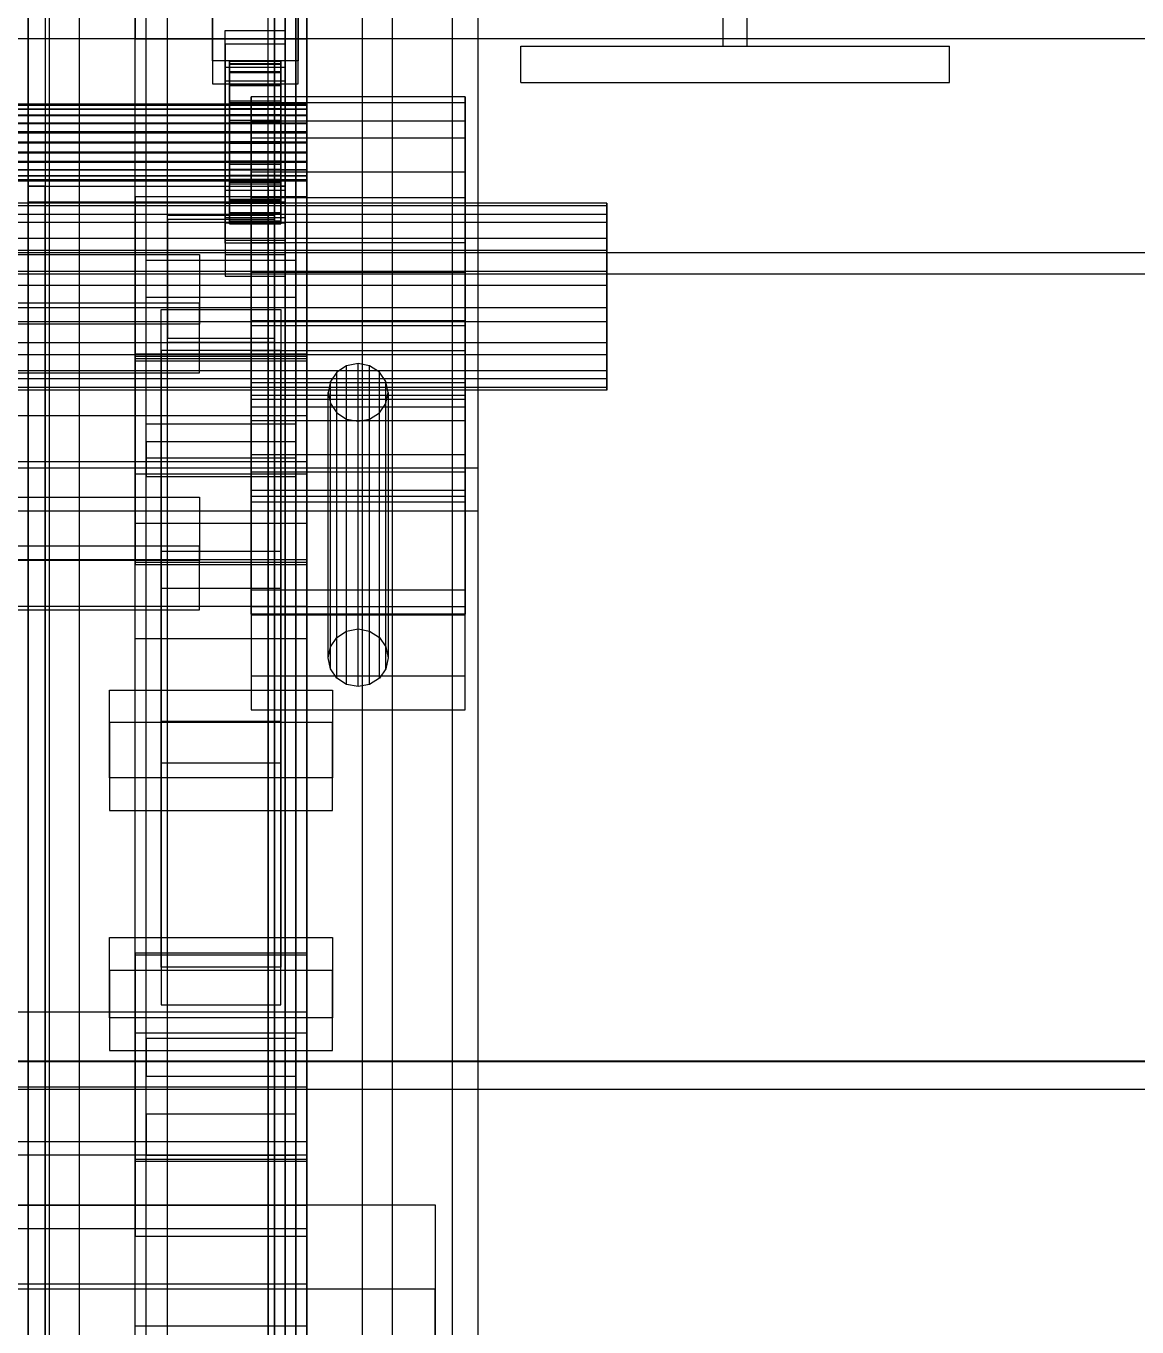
# Model space of a CAD drawing. Header units: millimetres. Extents: x -191664 to 191490, y -197311 to 10263.
# Drawn here: x 384.5 to 643.8, y -31390.5 to -31086.8 of the extents above; entities that cross this region are included whole.
import ezdxf

# ---------------------------------------------------------------- set-up
doc = ezdxf.new("R2010")
doc.units = ezdxf.units.MM
for name, color, linetype, lineweight in [('COTAS_USUARIO', 1, 'Continuous', 0), ('frontal_briquetadora', 7, 'Continuous', 0), ('frontal_C01', 7, 'Continuous', 0), ('frontal_C02', 7, 'Continuous', 0), ('frontal_C03', 7, 'Continuous', 0), ('frontal_mezcladora', 7, 'Continuous', 0), ('frontal_secador', 7, 'Continuous', 0)]:
    doc.layers.add(name, color=color, linetype=linetype, lineweight=lineweight)
doc.dimstyles.new('PLANTA_100', dxfattribs={"dimtxt": 250, "dimasz": 150, "dimexe": 150, "dimexo": 80, "dimgap": 100, "dimtad": 1, "dimtih": 1, "dimtoh": 1, "dimdec": 1, "dimdsep": 46, "dimcen": 0.09, "dimclrd": 1, "dimclre": 1, "dimclrt": 1, "dimadec": 0, "dimazin": 0, "dimtfac": 1, "dimtdec": 4, "dimtofl": 0, "dimtmove": 0, "dimatfit": 3, "dimfxl": 1, "dimtolj": 1, "dimtzin": 0, "dimarcsym": 0})

# ---------------------------------------------------------------- blocks, each defined once
blk = doc.blocks.new('*D114')
at = {"layer": 'COTAS_USUARIO', "color": 1, "lineweight": -2, "transparency": 16777216}
for p, q in [((1200, -30765), (1200, -30615)), ((80, -30915), (1350, -30915)), ((80, -31328.5), (1350, -31328.5)), ((1200, -31478.5), (1200, -31628.5))]:
    blk.add_line(p, q, dxfattribs=at)
at = {"layer": 'COTAS_USUARIO', "color": 1, "transparency": 16777216}
for points in [[(1175, -30765), (1225, -30765), (1200, -30915)], [(1175, -31478.5), (1225, -31478.5), (1200, -31328.5)]]:
    blk.add_solid(points, dxfattribs=at)
at = {"layer": 'Defpoints', "color": 0, "transparency": 16777216}
for p in [(0, -30915), (0, -31328.5), (1200, -31328.5)]:
    blk.add_point(p, dxfattribs=at)

msp = doc.modelspace()

# ---------------------------------------------------------------- linework, layer by layer
at = {"layer": 'frontal_briquetadora', "color": 8, "true_color": 0x657a85}
for p, q in [((484, -31988), (484, -30950)), ((490, -31988), (490, -30950))]:
    msp.add_line(p, q, dxfattribs=at)
at = {"layer": 'frontal_briquetadora', "color": 251, "true_color": 0x53616b}
for p, q in [((490, -31190), (490, -31010)), ((-1330, -31190), (490, -31190)), ((490, -31200), (490, -31190)), ((-1330, -31200), (490, -31200))]:
    msp.add_line(p, q, dxfattribs=at)
at = {"layer": 'frontal_briquetadora', "color": 8, "true_color": 0x667b86}
for p, q in [((385, -31872.05), (385, -31072.05)), ((445, -31072.05), (445, -31872.05)), ((385, -31075.78), (385, -31875.78)), ((385, -31124.22), (385, -31075.78)), ((389, -31075.78), (389, -31875.78)), ((389, -31075.78), (389, -31124.22)), ((441, -31875.78), (441, -31075.78)), ((441, -31124.22), (441, -31075.78)), ((445, -31875.78), (445, -31075.78)), ((445, -31075.78), (445, -31124.22)), ((385, -31924.22), (385, -31124.22)), ((385, -31124.22), (445, -31124.22)), ((385, -31127.95), (385, -31124.22)), ((389, -31124.22), (385, -31124.22)), ((389, -31924.22), (389, -31124.22)), ((445, -31124.22), (441, -31124.22)), ((441, -31124.22), (441, -31924.22)), ((445, -31124.22), (445, -31924.22)), ((445, -31124.22), (445, -31127.95)), ((445, -31127.95), (385, -31127.95)), ((385, -31127.95), (385, -31927.95)), ((445, -31927.95), (445, -31127.95))]:
    msp.add_line(p, q, dxfattribs=at)
at = {"layer": 'frontal_C01', "color": 139, "true_color": 0x354b57}
for p, q in [((390, -31975), (390, -30088.5)), ((397, -31975), (397, -30088.5)), ((463, -31975), (463, -30088.5)), ((470, -31975), (470, -30088.5)), ((410, -31089.83), (410, -30705.62)), ((450, -31089.83), (450, -30705.62)), ((390, -31975), (390, -30888.93)), ((397, -31975), (397, -30888.93)), ((463, -31975), (463, -30888.93)), ((470, -31975), (470, -30888.93)), ((410, -31321.93), (410, -30937.72)), ((450, -30937.72), (450, -31321.93)), ((410, -31369.3), (410, -30985.09)), ((450, -31369.3), (450, -30985.09)), ((410, -31051.93), (410, -31089.83)), ((410, -31436.14), (410, -31051.93)), ((450, -31089.83), (450, -31051.93)), ((450, -31051.93), (450, -31436.14)), ((417.5, -31717.14), (417.5, -31058.19)), ((442.5, -31058.19), (442.5, -31717.14)), ((412.5, -31340.81), (412.5, -31066.08)), ((447.5, -31066.08), (447.5, -31340.81)), ((412.5, -31350.42), (412.5, -31075.68)), ((447.5, -31350.42), (447.5, -31075.68)), ((417.5, -31742.51), (417.5, -31083.56)), ((442.5, -31742.51), (442.5, -31083.56)), ((410, -31089.83), (450, -31089.83)), ((410, -31474.03), (410, -31089.83)), ((450, -31474.03), (450, -31089.83)), ((-425, -31140.18), (425, -31140.18)), ((425, -31140.18), (425, -31156.44)), ((425, -31140.18), (425, -31151.55)), ((425, -31151.55), (-425, -31151.55)), ((425, -31167.81), (425, -31151.55)), ((416, -31162.59), (416, -31152.98)), ((416, -31152.98), (444, -31152.98)), ((416, -31249.2), (416, -31152.98)), ((444, -31152.98), (444, -31162.59)), ((444, -31152.98), (444, -31249.2)), ((425, -31156.44), (-425, -31156.44)), ((425, -31167.81), (425, -31156.44)), ((444, -31162.59), (416, -31162.59)), ((416, -31162.59), (416, -31258.8)), ((444, -31258.8), (444, -31162.59)), ((-425, -31167.81), (425, -31167.81)), ((404, -31262.35), (404, -31241.86)), ((404, -31241.86), (456, -31241.86)), ((404, -31249.44), (404, -31241.86)), ((456, -31241.86), (456, -31262.35)), ((456, -31241.86), (456, -31249.44)), ((456, -31249.44), (404, -31249.44)), ((404, -31249.44), (404, -31269.93)), ((444, -31249.2), (416, -31249.2)), ((416, -31249.2), (416, -31258.8)), ((444, -31258.8), (444, -31249.2)), ((456, -31269.93), (456, -31249.44)), ((416, -31258.8), (444, -31258.8)), ((456, -31262.35), (404, -31262.35)), ((404, -31262.35), (404, -31269.93)), ((456, -31269.93), (456, -31262.35)), ((404, -31269.93), (456, -31269.93)), ((450, -31321.93), (410, -31321.93)), ((410, -31321.93), (410, -31369.3)), ((410, -31706.14), (410, -31321.93)), ((450, -31369.3), (450, -31321.93)), ((450, -31321.93), (450, -31706.14)), ((-450, -31334.47), (450, -31334.47)), ((450, -31334.47), (450, -31347.28)), ((450, -31334.47), (450, -31367.63)), ((447.5, -31340.81), (412.5, -31340.81)), ((412.5, -31340.81), (412.5, -31350.42)), ((447.5, -31350.42), (447.5, -31340.81)), ((450, -31347.28), (-450, -31347.28)), ((450, -31380.44), (450, -31347.28)), ((412.5, -31350.42), (447.5, -31350.42)), ((450, -31367.63), (-450, -31367.63)), ((450, -31380.44), (450, -31367.63)), ((410, -31369.3), (450, -31369.3)), ((410, -31753.51), (410, -31369.3)), ((450, -31753.51), (450, -31369.3)), ((-450, -31380.44), (450, -31380.44))]:
    msp.add_line(p, q, dxfattribs=at)
at = {"layer": 'frontal_C02', "color": 139, "true_color": 0x354b57}
for p, q in [((390, -31975), (390, -29576.75)), ((397, -31975), (397, -29576.75)), ((463, -31975), (463, -29576.75)), ((470, -31975), (470, -29576.75)), ((390, -31975), (390, -30072.14)), ((397, -31975), (397, -30072.14)), ((463, -31975), (463, -30072.14)), ((470, -31975), (470, -30072.14)), ((410, -31126.72), (410, -30776)), ((450, -30776), (450, -31126.72)), ((410, -31164.97), (410, -30814.26)), ((450, -31164.97), (450, -30814.26)), ((390, -31975), (390, -30861.25)), ((397, -31975), (397, -30861.25)), ((463, -31975), (463, -30861.25)), ((470, -31975), (470, -30861.25)), ((410, -31303.64), (410, -30952.92)), ((450, -30952.92), (450, -31303.64)), ((417.5, -31130.99), (417.5, -30961.98)), ((442.5, -30961.98), (442.5, -31130.99)), ((417.5, -31160.7), (417.5, -30991.69)), ((442.5, -31160.7), (442.5, -30991.69)), ((410, -31351.46), (410, -31000.74)), ((450, -31351.46), (450, -31000.74)), ((450, -31126.72), (410, -31126.72)), ((410, -31126.72), (410, -31164.97)), ((410, -31477.44), (410, -31126.72)), ((450, -31164.97), (450, -31126.72)), ((450, -31126.72), (450, -31477.44)), ((417.5, -31160.7), (417.5, -31130.99)), ((417.5, -31130.99), (442.5, -31130.99)), ((442.5, -31130.99), (442.5, -31160.7)), ((442.5, -31132.03), (417.5, -31132.03)), ((417.5, -31132.03), (417.5, -31159.67)), ((417.5, -31601.33), (417.5, -31132.03)), ((442.5, -31159.67), (442.5, -31132.03)), ((442.5, -31132.03), (442.5, -31601.33)), ((412.5, -31150.23), (412.5, -31141.46)), ((412.5, -31141.46), (447.5, -31141.46)), ((412.5, -31323.17), (412.5, -31141.46)), ((447.5, -31141.46), (447.5, -31150.23)), ((447.5, -31141.46), (447.5, -31323.17)), ((447.5, -31150.23), (412.5, -31150.23)), ((412.5, -31331.94), (412.5, -31150.23)), ((447.5, -31331.94), (447.5, -31150.23)), ((417.5, -31159.67), (442.5, -31159.67)), ((417.5, -31628.97), (417.5, -31159.67)), ((442.5, -31160.7), (417.5, -31160.7)), ((442.5, -31628.97), (442.5, -31159.67)), ((410, -31164.97), (450, -31164.97)), ((410, -31515.69), (410, -31164.97)), ((450, -31515.69), (450, -31164.97)), ((-425, -31196.79), (425, -31196.79)), ((425, -31196.79), (425, -31211.63)), ((425, -31196.79), (425, -31208.26)), ((425, -31208.26), (-425, -31208.26)), ((416, -31218.16), (416, -31209.39)), ((416, -31209.39), (444, -31209.39)), ((416, -31306.52), (416, -31209.39)), ((425, -31223.11), (425, -31208.26)), ((444, -31209.39), (444, -31218.16)), ((444, -31209.39), (444, -31306.52)), ((425, -31211.63), (-425, -31211.63)), ((425, -31223.11), (425, -31211.63)), ((444, -31218.16), (416, -31218.16)), ((416, -31218.16), (416, -31315.29)), ((444, -31315.29), (444, -31218.16)), ((-425, -31223.11), (425, -31223.11)), ((404, -31318.34), (404, -31299.64)), ((404, -31299.64), (456, -31299.64)), ((404, -31307.29), (404, -31299.64)), ((456, -31299.64), (456, -31318.34)), ((456, -31299.64), (456, -31307.29)), ((450, -31303.28), (410, -31303.28)), ((410, -31303.28), (410, -31351.82)), ((410, -31590.88), (410, -31303.28)), ((410, -31351.46), (410, -31303.64)), ((410, -31303.64), (450, -31303.64)), ((450, -31351.82), (450, -31303.28)), ((450, -31303.28), (450, -31590.88)), ((450, -31303.64), (450, -31351.46)), ((456, -31307.29), (404, -31307.29)), ((404, -31307.29), (404, -31325.99)), ((444, -31306.52), (416, -31306.52)), ((416, -31306.52), (416, -31315.29)), ((444, -31315.29), (444, -31306.52)), ((456, -31325.99), (456, -31307.29)), ((416, -31315.29), (444, -31315.29)), ((-450, -31316.92), (450, -31316.92)), ((456, -31318.34), (404, -31318.34)), ((404, -31318.34), (404, -31325.99)), ((450, -31316.92), (450, -31328.61)), ((450, -31316.92), (450, -31350.4)), ((456, -31325.99), (456, -31318.34)), ((447.5, -31323.17), (412.5, -31323.17)), ((412.5, -31323.17), (412.5, -31331.94)), ((447.5, -31331.94), (447.5, -31323.17)), ((450, -31328.61), (-450, -31328.61)), ((404, -31325.99), (456, -31325.99)), ((450, -31362.09), (450, -31328.61)), ((412.5, -31331.94), (447.5, -31331.94)), ((450, -31350.4), (-450, -31350.4)), ((450, -31351.46), (410, -31351.46)), ((410, -31351.82), (450, -31351.82)), ((410, -31639.43), (410, -31351.82)), ((450, -31362.09), (450, -31350.4)), ((450, -31639.43), (450, -31351.82)), ((-450, -31362.09), (450, -31362.09))]:
    msp.add_line(p, q, dxfattribs=at)
at = {"layer": 'frontal_C03', "color": 139, "true_color": 0x354b57}
for p, q in [((390, -31975), (390, -29153.29)), ((397, -31975), (397, -29153.29)), ((463, -31975), (463, -29153.29)), ((470, -31975), (470, -29153.29)), ((390, -31975), (390, -29352.58)), ((397, -31975), (397, -29352.58)), ((463, -31975), (463, -29352.58)), ((470, -31975), (470, -29352.58)), ((390, -31975), (390, -30079.71)), ((397, -31975), (397, -30079.71)), ((463, -31975), (463, -30079.71)), ((470, -31975), (470, -30079.71)), ((390, -31975), (390, -30806.85)), ((397, -31975), (397, -30806.85)), ((463, -31975), (463, -30806.85)), ((470, -31975), (470, -30806.85)), ((410, -31163.9), (410, -30840.73)), ((410, -31164.45), (410, -30841.28)), ((450, -30840.73), (450, -31163.9)), ((450, -30841.28), (450, -31164.45)), ((417.5, -31401.47), (417.5, -30847.16)), ((442.5, -30847.16), (442.5, -31401.47)), ((412.5, -31183.93), (412.5, -30856.5)), ((447.5, -30856.5), (447.5, -31183.93)), ((412.5, -31192.01), (412.5, -30864.58)), ((447.5, -31192.01), (447.5, -30864.58)), ((417.5, -31428.21), (417.5, -30873.91)), ((442.5, -31428.21), (442.5, -30873.91)), ((410, -31202.97), (410, -30879.8)), ((450, -31202.97), (450, -30879.8)), ((410, -31212.05), (410, -30888.88)), ((450, -31212.05), (450, -30888.88)), ((428, -31094.93), (428, -31034.84)), ((448, -31034.84), (448, -31094.93)), ((428, -31040.22), (428, -31100.32)), ((448, -31100.32), (448, -31040.22)), ((431, -31091.08), (431, -31087.85)), ((431, -31087.85), (445, -31087.85)), ((431, -31128.3), (431, -31087.85)), ((445, -31087.85), (445, -31091.08)), ((445, -31087.85), (445, -31128.3)), ((445, -31091.08), (431, -31091.08)), ((431, -31091.08), (431, -31131.53)), ((445, -31131.53), (445, -31091.08)), ((448, -31094.93), (428, -31094.93)), ((428, -31094.93), (428, -31100.32)), ((448, -31100.32), (448, -31094.93)), ((431, -31099.7), (431, -31096.47)), ((431, -31096.47), (445, -31096.47)), ((431, -31136.91), (431, -31096.47)), ((445, -31096.47), (445, -31099.7)), ((445, -31096.47), (445, -31136.91)), ((428, -31100.32), (448, -31100.32)), ((445, -31099.7), (431, -31099.7)), ((431, -31099.7), (431, -31140.15)), ((445, -31140.15), (445, -31099.7)), ((431, -31137.53), (431, -31125.14)), ((431, -31125.14), (445, -31125.14)), ((431, -31132.84), (431, -31125.14)), ((445, -31125.14), (445, -31137.53)), ((445, -31125.14), (445, -31132.84)), ((445, -31128.3), (431, -31128.3)), ((431, -31128.3), (431, -31131.53)), ((445, -31131.53), (445, -31128.3)), ((431, -31131.53), (445, -31131.53)), ((445, -31132.84), (431, -31132.84)), ((431, -31132.84), (431, -31145.23)), ((445, -31145.23), (445, -31132.84)), ((445, -31136.91), (431, -31136.91)), ((431, -31136.91), (431, -31140.15)), ((445, -31140.15), (445, -31136.91)), ((445, -31137.53), (431, -31137.53)), ((431, -31137.53), (431, -31145.23)), ((431, -31140.15), (445, -31140.15)), ((445, -31145.23), (445, -31137.53)), ((431, -31145.23), (445, -31145.23)), ((450, -31163.42), (410, -31163.42)), ((410, -31163.42), (410, -31212.53)), ((410, -31390.29), (410, -31163.42)), ((410, -31212.05), (410, -31163.9)), ((410, -31163.9), (450, -31163.9)), ((410, -31202.97), (410, -31164.45)), ((410, -31164.45), (450, -31164.45)), ((410, -31191.38), (410, -31164.45)), ((450, -31212.53), (450, -31163.42)), ((450, -31163.42), (450, -31390.29)), ((450, -31163.9), (450, -31212.05)), ((450, -31164.45), (450, -31202.97)), ((450, -31164.45), (450, -31191.38)), ((437, -31218.54), (437, -31170.06)), ((437, -31170.06), (487, -31170.06)), ((437, -31175.84), (437, -31170.06)), ((487, -31170.06), (487, -31218.54)), ((487, -31170.06), (487, -31175.84)), ((487, -31175.84), (437, -31175.84)), ((437, -31175.84), (437, -31224.32)), ((487, -31224.32), (487, -31175.84)), ((-450, -31177.77), (450, -31177.77)), ((412.5, -31187.75), (412.5, -31179.67)), ((412.5, -31179.67), (447.5, -31179.67)), ((412.5, -31410.8), (412.5, -31179.67)), ((447.5, -31179.67), (447.5, -31187.75)), ((447.5, -31179.67), (447.5, -31410.8)), ((450, -31177.77), (450, -31188.55)), ((450, -31177.77), (450, -31211.48)), ((447.5, -31183.93), (412.5, -31183.93)), ((412.5, -31183.93), (412.5, -31192.01)), ((447.5, -31192.01), (447.5, -31183.93)), ((450, -31188.55), (-450, -31188.55)), ((447.5, -31187.75), (412.5, -31187.75)), ((412.5, -31418.88), (412.5, -31187.75)), ((447.5, -31418.88), (447.5, -31187.75)), ((450, -31222.25), (450, -31188.55)), ((410, -31229.9), (410, -31191.38)), ((410, -31191.38), (450, -31191.38)), ((412.5, -31192.01), (447.5, -31192.01)), ((450, -31191.38), (450, -31229.9)), ((450, -31202.97), (410, -31202.97)), ((410, -31229.9), (410, -31202.97)), ((450, -31229.9), (450, -31202.97)), ((450, -31211.48), (-450, -31211.48)), ((450, -31212.05), (410, -31212.05)), ((410, -31212.53), (450, -31212.53)), ((410, -31439.39), (410, -31212.53)), ((450, -31222.25), (450, -31211.48)), ((450, -31439.39), (450, -31212.53)), ((487, -31218.54), (437, -31218.54)), ((437, -31218.54), (437, -31224.32)), ((487, -31224.32), (487, -31218.54)), ((-450, -31222.25), (450, -31222.25)), ((437, -31224.32), (487, -31224.32)), ((450, -31229.9), (410, -31229.9)), ((410, -31439.39), (410, -31390.29)), ((410, -31390.29), (450, -31390.29)), ((450, -31390.29), (450, -31439.39))]:
    msp.add_line(p, q, dxfattribs=at)
at = {"layer": 'frontal_C03', "color": 155, "true_color": 0x617580}
for p, q in [((432, -31105), (432, -31095)), ((432, -31095), (432, -31095.59)), ((432, -31095), (444, -31095)), ((432, -31095.7), (432, -31095)), ((444, -31095.59), (444, -31095)), ((444, -31095), (444, -31105)), ((444, -31095), (444, -31095.7)), ((432, -31105.28), (432, -31095.59)), ((432, -31095.59), (432, -31097.44)), ((432, -31095.59), (444, -31095.59)), ((432, -31105.33), (432, -31095.7)), ((432, -31095.7), (444, -31095.7)), ((432, -31097.65), (432, -31095.7)), ((432, -31106.15), (432, -31097.44)), ((432, -31097.44), (432, -31100.42)), ((432, -31097.44), (444, -31097.44)), ((432, -31106.25), (432, -31097.65)), ((432, -31097.65), (444, -31097.65)), ((432, -31100.71), (432, -31097.65)), ((444, -31097.44), (444, -31095.59)), ((444, -31095.59), (444, -31105.28)), ((444, -31095.7), (444, -31105.33)), ((444, -31095.7), (444, -31097.65)), ((444, -31100.42), (444, -31097.44)), ((444, -31097.44), (444, -31106.15)), ((444, -31097.65), (444, -31106.25)), ((444, -31097.65), (444, -31100.71)), ((432, -31107.56), (432, -31100.42)), ((432, -31100.42), (432, -31104.32)), ((432, -31100.42), (444, -31100.42)), ((432, -31107.7), (432, -31100.71)), ((432, -31100.71), (444, -31100.71)), ((432, -31104.68), (432, -31100.71)), ((444, -31104.32), (444, -31100.42)), ((444, -31100.42), (444, -31107.56)), ((444, -31100.71), (444, -31107.7)), ((444, -31100.71), (444, -31104.68)), ((432, -31109.41), (432, -31104.32)), ((432, -31104.32), (432, -31108.88)), ((432, -31104.32), (444, -31104.32)), ((432, -31109.58), (432, -31104.68)), ((432, -31104.68), (444, -31104.68)), ((432, -31109.28), (432, -31104.68)), ((432, -31105.28), (432, -31105)), ((444, -31105), (432, -31105)), ((432, -31105), (432, -31105.33)), ((432, -31106.15), (432, -31105.28)), ((444, -31105.28), (432, -31105.28)), ((444, -31105.33), (432, -31105.33)), ((432, -31105.33), (432, -31106.25)), ((432, -31107.56), (432, -31106.15)), ((444, -31106.15), (432, -31106.15)), ((444, -31106.25), (432, -31106.25)), ((432, -31106.25), (432, -31107.7)), ((444, -31108.88), (444, -31104.32)), ((444, -31104.32), (444, -31109.41)), ((444, -31104.68), (444, -31109.58)), ((444, -31104.68), (444, -31109.28)), ((444, -31105), (444, -31105.28)), ((444, -31105.33), (444, -31105)), ((444, -31105.28), (444, -31106.15)), ((444, -31106.25), (444, -31105.33)), ((444, -31106.15), (444, -31107.56)), ((444, -31107.7), (444, -31106.25)), ((432, -31109.41), (432, -31107.56)), ((444, -31107.56), (432, -31107.56)), ((444, -31107.7), (432, -31107.7)), ((432, -31107.7), (432, -31109.58)), ((432, -31108.88), (432, -31111.57)), ((444, -31108.88), (432, -31108.88)), ((432, -31108.88), (432, -31113.79)), ((432, -31111.76), (432, -31109.28)), ((432, -31109.28), (444, -31109.28)), ((432, -31114.2), (432, -31109.28)), ((432, -31111.57), (432, -31109.41)), ((444, -31109.41), (432, -31109.41)), ((444, -31109.58), (432, -31109.58)), ((432, -31109.58), (432, -31111.76)), ((444, -31107.56), (444, -31109.41)), ((444, -31109.58), (444, -31107.7)), ((444, -31111.57), (444, -31108.88)), ((444, -31113.79), (444, -31108.88)), ((444, -31109.28), (444, -31111.76)), ((444, -31109.28), (444, -31114.2)), ((444, -31109.41), (444, -31111.57)), ((444, -31111.76), (444, -31109.58)), ((432, -31111.57), (444, -31111.57)), ((432, -31113.9), (432, -31111.57)), ((444, -31111.76), (432, -31111.76)), ((432, -31111.76), (432, -31114.09)), ((444, -31111.57), (444, -31113.9)), ((444, -31114.09), (444, -31111.76)), ((432, -31113.9), (432, -31113.79)), ((432, -31113.79), (432, -31118.71)), ((432, -31113.79), (444, -31113.79)), ((432, -31116.23), (432, -31113.9)), ((444, -31113.9), (432, -31113.9)), ((432, -31114.09), (432, -31114.2)), ((444, -31114.09), (432, -31114.09)), ((432, -31114.09), (432, -31116.42)), ((432, -31114.2), (444, -31114.2)), ((432, -31119.11), (432, -31114.2)), ((432, -31118.41), (432, -31116.23)), ((432, -31116.23), (432, -31118.71)), ((444, -31116.23), (432, -31116.23)), ((444, -31118.71), (444, -31113.79)), ((444, -31113.79), (444, -31113.9)), ((444, -31113.9), (444, -31116.23)), ((444, -31114.2), (444, -31114.09)), ((444, -31116.42), (444, -31114.09)), ((444, -31114.2), (444, -31119.11)), ((444, -31118.71), (444, -31116.23)), ((444, -31116.23), (444, -31118.41)), ((432, -31116.42), (432, -31119.11)), ((444, -31116.42), (432, -31116.42)), ((432, -31116.42), (432, -31118.58)), ((432, -31120.29), (432, -31118.41)), ((432, -31118.41), (432, -31123.32)), ((444, -31118.41), (432, -31118.41)), ((432, -31118.58), (432, -31123.68)), ((444, -31118.58), (432, -31118.58)), ((432, -31118.58), (432, -31120.43)), ((432, -31118.71), (432, -31123.32)), ((432, -31118.71), (444, -31118.71)), ((432, -31119.11), (444, -31119.11)), ((432, -31123.68), (432, -31119.11)), ((444, -31119.11), (444, -31116.42)), ((444, -31118.58), (444, -31116.42)), ((444, -31123.32), (444, -31118.41)), ((444, -31118.41), (444, -31120.29)), ((444, -31123.68), (444, -31118.58)), ((444, -31120.43), (444, -31118.58)), ((444, -31123.32), (444, -31118.71)), ((444, -31119.11), (444, -31123.68)), ((432, -31121.74), (432, -31120.29)), ((432, -31120.29), (432, -31127.28)), ((444, -31120.29), (432, -31120.29)), ((432, -31120.43), (432, -31127.58)), ((444, -31120.43), (432, -31120.43)), ((432, -31120.43), (432, -31121.84)), ((432, -31122.66), (432, -31121.74)), ((432, -31121.74), (432, -31130.35)), ((444, -31121.74), (432, -31121.74)), ((432, -31121.84), (432, -31130.55)), ((444, -31121.84), (432, -31121.84)), ((432, -31121.84), (432, -31122.72)), ((444, -31127.28), (444, -31120.29)), ((444, -31120.29), (444, -31121.74)), ((444, -31127.58), (444, -31120.43)), ((444, -31121.84), (444, -31120.43)), ((444, -31130.35), (444, -31121.74)), ((444, -31121.74), (444, -31122.66)), ((444, -31130.55), (444, -31121.84)), ((444, -31122.72), (444, -31121.84)), ((432, -31123), (432, -31122.66)), ((432, -31122.66), (432, -31132.29)), ((444, -31122.66), (432, -31122.66)), ((432, -31122.72), (432, -31132.4)), ((444, -31122.72), (432, -31122.72)), ((432, -31122.72), (432, -31123)), ((432, -31123), (432, -31133)), ((444, -31123), (432, -31123)), ((432, -31123.32), (432, -31127.28)), ((432, -31123.32), (444, -31123.32)), ((432, -31123.68), (444, -31123.68)), ((432, -31127.58), (432, -31123.68)), ((444, -31132.29), (444, -31122.66)), ((444, -31122.66), (444, -31123)), ((444, -31132.4), (444, -31122.72)), ((444, -31123), (444, -31122.72)), ((444, -31133), (444, -31123)), ((444, -31127.28), (444, -31123.32)), ((444, -31123.68), (444, -31127.58)), ((432, -31127.28), (432, -31130.35)), ((432, -31127.28), (444, -31127.28)), ((432, -31127.58), (444, -31127.58)), ((432, -31130.55), (432, -31127.58)), ((444, -31130.35), (444, -31127.28)), ((444, -31127.58), (444, -31130.55)), ((432, -31130.35), (432, -31132.29)), ((432, -31130.35), (444, -31130.35)), ((432, -31130.55), (444, -31130.55)), ((432, -31132.4), (432, -31130.55)), ((444, -31132.29), (444, -31130.35)), ((444, -31130.55), (444, -31132.4)), ((432, -31132.29), (432, -31133)), ((432, -31132.29), (444, -31132.29)), ((432, -31132.4), (444, -31132.4)), ((432, -31133), (432, -31132.4)), ((432, -31133), (444, -31133)), ((444, -31133), (444, -31132.29)), ((444, -31132.4), (444, -31133))]:
    msp.add_line(p, q, dxfattribs=at)
at = {"layer": 'frontal_C03', "color": 147, "true_color": 0x24748b}
for p, q in [((437, -31109.04), (437, -31103.34)), ((437, -31103.34), (437, -31104.74)), ((487, -31103.34), (437, -31103.34)), ((487, -31104.74), (487, -31103.34)), ((487, -31103.34), (487, -31109.04)), ((437, -31104.74), (437, -31113.03)), ((487, -31104.74), (437, -31104.74)), ((487, -31113.03), (487, -31104.74)), ((437, -31120.98), (437, -31109.04)), ((487, -31109.04), (437, -31109.04)), ((487, -31109.04), (487, -31120.98)), ((437, -31113.03), (437, -31126.94)), ((487, -31113.03), (437, -31113.03)), ((487, -31126.94), (487, -31113.03)), ((437, -31137.34), (437, -31120.98)), ((487, -31120.98), (437, -31120.98)), ((487, -31120.98), (487, -31137.34)), ((437, -31126.94), (437, -31144.37)), ((487, -31126.94), (437, -31126.94)), ((487, -31144.37), (487, -31126.94)), ((437, -31155.63), (437, -31137.34)), ((437, -31137.34), (487, -31137.34)), ((487, -31137.34), (487, -31155.63)), ((437, -31144.37), (437, -31162.66)), ((487, -31144.37), (437, -31144.37)), ((487, -31162.66), (487, -31144.37)), ((437, -31173.06), (437, -31155.63)), ((487, -31155.63), (437, -31155.63)), ((487, -31155.63), (487, -31173.06)), ((437, -31162.66), (437, -31179.02)), ((487, -31162.66), (437, -31162.66)), ((487, -31179.02), (487, -31162.66)), ((437, -31186.97), (437, -31173.06)), ((487, -31173.06), (437, -31173.06)), ((487, -31173.06), (487, -31186.97)), ((437, -31179.02), (437, -31190.96)), ((487, -31179.02), (437, -31179.02)), ((487, -31190.96), (487, -31179.02)), ((437, -31195.26), (437, -31186.97)), ((487, -31186.97), (437, -31186.97)), ((487, -31186.97), (487, -31195.26)), ((437, -31190.96), (437, -31196.66)), ((487, -31190.96), (437, -31190.96)), ((487, -31196.66), (487, -31190.96)), ((437, -31196.66), (437, -31195.26)), ((487, -31195.26), (437, -31195.26)), ((487, -31196.66), (437, -31196.66)), ((487, -31195.26), (487, -31196.66))]:
    msp.add_line(p, q, dxfattribs=at)
at = {"layer": 'frontal_C03', "color": 9, "true_color": 0xbac6cb}
for p, q in [((-450, -31105), (450, -31105)), ((-450, -31105.28), (450, -31105.28)), ((-450, -31105.33), (450, -31105.33)), ((-450, -31106.15), (450, -31106.15)), ((-450, -31106.25), (450, -31106.25)), ((450, -31105.28), (450, -31105)), ((450, -31105), (450, -31105.33)), ((450, -31106.15), (450, -31105.28)), ((450, -31105.33), (450, -31106.25)), ((450, -31107.56), (450, -31106.15)), ((450, -31106.25), (450, -31107.7)), ((-450, -31107.56), (450, -31107.56)), ((-450, -31107.7), (450, -31107.7)), ((-450, -31109.41), (450, -31109.41)), ((-450, -31109.58), (450, -31109.58)), ((450, -31109.41), (450, -31107.56)), ((450, -31107.7), (450, -31109.58)), ((450, -31111.57), (450, -31109.41)), ((450, -31109.58), (450, -31111.76)), ((450, -31111.57), (-450, -31111.57)), ((-450, -31111.76), (450, -31111.76)), ((450, -31113.9), (450, -31111.57)), ((450, -31111.76), (450, -31114.09)), ((-450, -31113.9), (450, -31113.9)), ((-450, -31114.09), (450, -31114.09)), ((-450, -31116.23), (450, -31116.23)), ((450, -31116.23), (450, -31113.9)), ((450, -31114.09), (450, -31116.42)), ((450, -31118.41), (450, -31116.23)), ((-450, -31116.42), (450, -31116.42)), ((-450, -31118.41), (450, -31118.41)), ((-450, -31118.58), (450, -31118.58)), ((450, -31116.42), (450, -31118.58)), ((450, -31120.29), (450, -31118.41)), ((450, -31118.58), (450, -31120.43)), ((-450, -31120.29), (450, -31120.29)), ((-450, -31120.43), (450, -31120.43)), ((-450, -31121.74), (450, -31121.74)), ((-450, -31121.84), (450, -31121.84)), ((450, -31121.74), (450, -31120.29)), ((450, -31120.43), (450, -31121.84)), ((450, -31122.66), (450, -31121.74)), ((450, -31121.84), (450, -31122.72)), ((-450, -31122.66), (450, -31122.66)), ((-450, -31122.72), (450, -31122.72)), ((-450, -31123), (450, -31123)), ((450, -31123), (450, -31122.66)), ((450, -31122.72), (450, -31123))]:
    msp.add_line(p, q, dxfattribs=at)
at = {"layer": 'frontal_C03', "color": 9, "true_color": 0xb8c2c5}
for p, q in [((520, -31128.16), (-520, -31128.16)), ((520, -31128.81), (520, -31128.16)), ((520, -31128.16), (520, -31130.83)), ((520, -31128.81), (-520, -31128.81)), ((520, -31130.83), (-520, -31130.83)), ((520, -31132.69), (520, -31128.81)), ((520, -31130.83), (520, -31136.42)), ((520, -31132.69), (-520, -31132.69)), ((520, -31139.21), (520, -31132.69)), ((520, -31136.42), (-520, -31136.42)), ((520, -31136.42), (520, -31144.08)), ((520, -31139.21), (-520, -31139.21)), ((520, -31147.37), (520, -31139.21)), ((-520, -31144.08), (520, -31144.08)), ((520, -31144.08), (520, -31152.63)), ((520, -31147.37), (-520, -31147.37)), ((520, -31155.92), (520, -31147.37)), ((520, -31152.63), (-520, -31152.63)), ((520, -31152.63), (520, -31160.79)), ((520, -31155.92), (-520, -31155.92)), ((520, -31163.58), (520, -31155.92)), ((520, -31160.79), (-520, -31160.79)), ((520, -31160.79), (520, -31167.31)), ((520, -31163.58), (-520, -31163.58)), ((520, -31169.17), (520, -31163.58)), ((520, -31167.31), (-520, -31167.31)), ((457.05, -31167.6), (455.53, -31169.78)), ((459.32, -31166.14), (457.05, -31167.6)), ((457.05, -31229.54), (457.05, -31167.6)), ((462, -31165.62), (459.32, -31166.14)), ((459.32, -31228.08), (459.32, -31166.14)), ((464.68, -31166.14), (462, -31165.62)), ((462, -31227.56), (462, -31165.62)), ((466.95, -31167.6), (464.68, -31166.14)), ((464.68, -31228.08), (464.68, -31166.14)), ((468.47, -31169.78), (466.95, -31167.6)), ((466.95, -31229.54), (466.95, -31167.6)), ((520, -31167.31), (520, -31171.19)), ((520, -31169.17), (-520, -31169.17)), ((455.53, -31169.78), (455, -31172.36)), ((455.53, -31231.72), (455.53, -31169.78)), ((469, -31172.36), (468.47, -31169.78)), ((468.47, -31231.72), (468.47, -31169.78)), ((520, -31171.84), (520, -31169.17)), ((520, -31171.19), (-520, -31171.19)), ((520, -31171.84), (-520, -31171.84)), ((455, -31172.36), (455.53, -31174.94)), ((455, -31234.3), (455, -31172.36)), ((468.47, -31174.94), (469, -31172.36)), ((469, -31172.36), (469, -31234.3)), ((520, -31171.19), (520, -31171.84)), ((455.53, -31174.94), (457.05, -31177.13)), ((455.53, -31236.88), (455.53, -31174.94)), ((466.95, -31177.13), (468.47, -31174.94)), ((468.47, -31236.88), (468.47, -31174.94)), ((457.05, -31177.13), (459.32, -31178.59)), ((457.05, -31239.07), (457.05, -31177.13)), ((459.32, -31178.59), (462, -31179.1)), ((459.32, -31240.53), (459.32, -31178.59)), ((462, -31179.1), (464.68, -31178.59)), ((462, -31241.05), (462, -31179.1)), ((464.68, -31178.59), (466.95, -31177.13)), ((464.68, -31240.53), (464.68, -31178.59)), ((466.95, -31239.07), (466.95, -31177.13)), ((457.05, -31229.54), (459.32, -31228.08)), ((459.32, -31228.08), (462, -31227.56)), ((462, -31227.56), (464.68, -31228.08)), ((464.68, -31228.08), (466.95, -31229.54)), ((455.53, -31231.72), (457.05, -31229.54)), ((466.95, -31229.54), (468.47, -31231.72)), ((455, -31234.3), (455.53, -31231.72)), ((455.53, -31236.88), (455, -31234.3)), ((468.47, -31231.72), (469, -31234.3)), ((469, -31234.3), (468.47, -31236.88)), ((457.05, -31239.07), (455.53, -31236.88)), ((468.47, -31236.88), (466.95, -31239.07)), ((459.32, -31240.53), (457.05, -31239.07)), ((462, -31241.05), (459.32, -31240.53)), ((464.68, -31240.53), (462, -31241.05)), ((466.95, -31239.07), (464.68, -31240.53))]:
    msp.add_line(p, q, dxfattribs=at)
at = {"layer": 'frontal_C03', "color": 43, "true_color": 0xd6b34e}
for p, q in [((437, -31224.1), (437, -31156.78)), ((437, -31156.78), (487, -31156.78)), ((437, -31171.22), (437, -31156.78)), ((487, -31156.78), (487, -31224.1)), ((487, -31156.78), (487, -31171.22)), ((487, -31171.22), (437, -31171.22)), ((437, -31171.22), (437, -31238.55)), ((487, -31238.55), (487, -31171.22)), ((487, -31224.1), (437, -31224.1)), ((437, -31224.1), (437, -31238.55)), ((487, -31238.55), (487, -31224.1)), ((437, -31238.55), (487, -31238.55))]:
    msp.add_line(p, q, dxfattribs=at)
at = {"layer": 'frontal_C03', "color": 145, "true_color": 0x3e8091}
for p, q in [((437, -31222.39), (437, -31173.91)), ((437, -31173.91), (487, -31173.91)), ((437, -31197.99), (437, -31173.91)), ((487, -31173.91), (487, -31222.39)), ((487, -31173.91), (487, -31197.99)), ((487, -31197.99), (437, -31197.99)), ((437, -31197.99), (437, -31246.47)), ((487, -31246.47), (487, -31197.99)), ((487, -31222.39), (437, -31222.39)), ((437, -31222.39), (437, -31246.47)), ((487, -31246.47), (487, -31222.39)), ((437, -31246.47), (487, -31246.47))]:
    msp.add_line(p, q, dxfattribs=at)
at = {"layer": 'frontal_C03', "color": 251, "true_color": 0x4e626d}
for p, q in [((380, -31362.05), (480, -31362.05)), ((480, -31362.05), (480, -31381.68)), ((480, -31362.05), (480, -31393.68)), ((480, -31381.68), (380, -31381.68)), ((480, -31393.68), (480, -31381.68))]:
    msp.add_line(p, q, dxfattribs=at)
at = {"layer": 'frontal_mezcladora', "color": 8, "true_color": 0x667b86}
for p, q in [((547.2, -31091.5), (547.2, -30908.5)), ((552.8, -31091.5), (552.8, -30908.5)), ((500, -31091.5), (600, -31091.5)), ((500, -31100), (500, -31091.5)), ((547.2, -31091.5), (552.8, -31091.5)), ((600, -31100), (600, -31091.5)), ((500, -31100), (600, -31100))]:
    msp.add_line(p, q, dxfattribs=at)
at = {"layer": 'frontal_secador', "color": 147, "true_color": 0x536c78}
for p, q in [((-1240, -31089.71), (1240, -31089.71)), ((-1240, -31139.71), (1240, -31139.71)), ((-1240, -31144.71), (1240, -31144.71))]:
    msp.add_line(p, q, dxfattribs=at)
at = {"layer": 'frontal_secador', "color": 9, "true_color": 0xb8c6c1}
for p, q in [((-1400, -31335), (1400, -31335)), ((-1375, -31335), (1375, -31335))]:
    msp.add_line(p, q, dxfattribs=at)

# ---------------------------------------------------------------- dimensions: what is measured, and where the dimension line sits
at = {"layer": 'COTAS_USUARIO'}
dim = msp.add_aligned_dim(p1=(0, -30915), p2=(0, -31328.5), distance=1200, dimstyle='PLANTA_100', dxfattribs=at)
dim.commit()
dim.dimension.update_dxf_attribs({"geometry": '*D114', "text_midpoint": (1200, -31121.75)})

doc.saveas('drawing.dxf')
